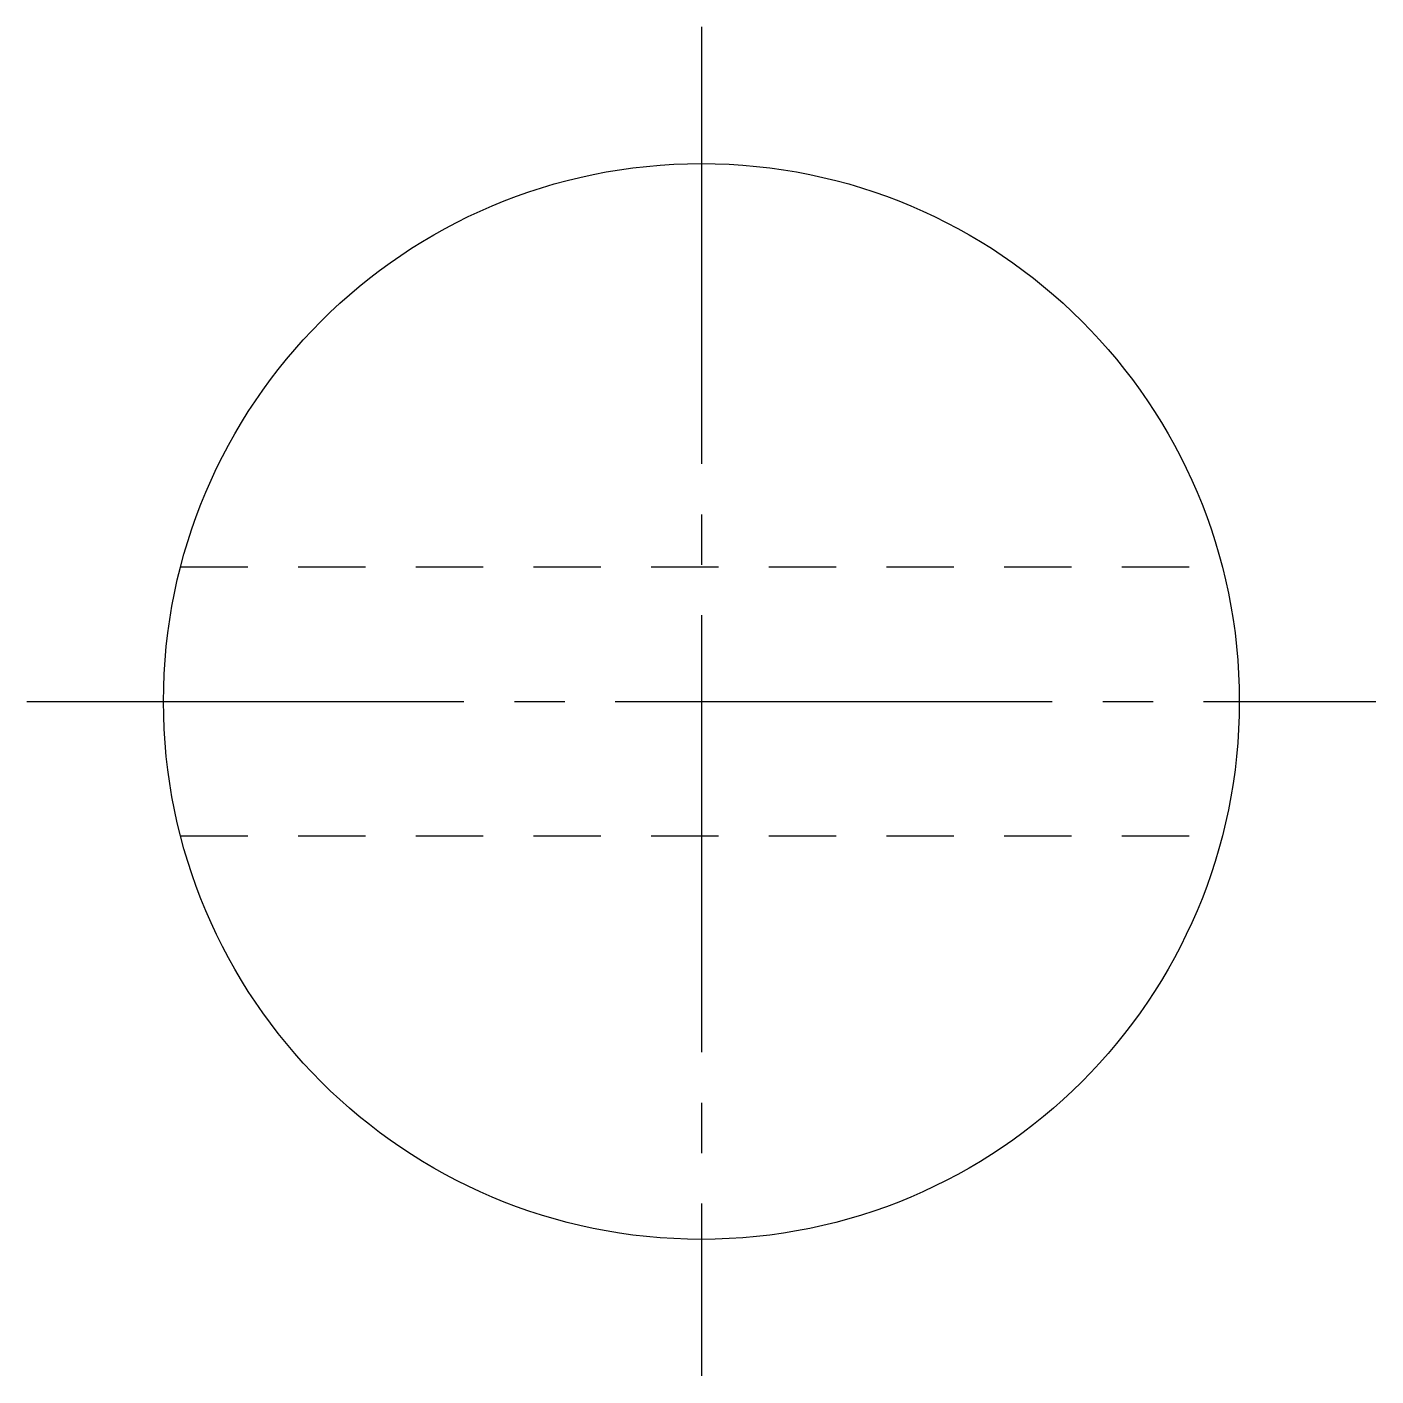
# Model space of a CAD drawing. Extents: x 21 to 333, y 20 to 212.
# Drawn here: x 322.74 to 332.77, y 202.07 to 212.1 of the extents above.
import ezdxf

# ---------------------------------------------------------------- set-up
doc = ezdxf.new("R2010")
doc.units = 0
doc.header["$LTSCALE"] = 0.25
doc.linetypes.add('CENTER', pattern=[17.5, 13, -1.5, 1.5, -1.5])
doc.linetypes.add('DASHED', pattern=[3.5, 2, -1.5])
doc.layers.get('0').update_dxf_attribs({"linetype": 'CONTINUOUS'})
doc.layers.add('CENTER', color=1, linetype='CENTER')

msp = doc.modelspace()

# ---------------------------------------------------------------- linework, layer by layer
at = {"color": 3, "linetype": 'DASHED'}
for p, q in [((323.881, 208.088), (331.627, 208.088)), ((323.881, 206.088), (331.627, 206.088))]:
    msp.add_line(p, q, dxfattribs=at)
msp.add_circle((327.754, 207.088), 4)
at = {"layer": 'CENTER', "color": 1, "linetype": 'CENTER'}
for p, q in [((327.754, 212.104), (327.754, 202.072)), ((327.754, 212.104), (327.754, 202.072)), ((322.738, 207.088), (332.77, 207.088)), ((322.738, 207.088), (332.77, 207.088))]:
    msp.add_line(p, q, dxfattribs=at)

doc.saveas('drawing.dxf')
